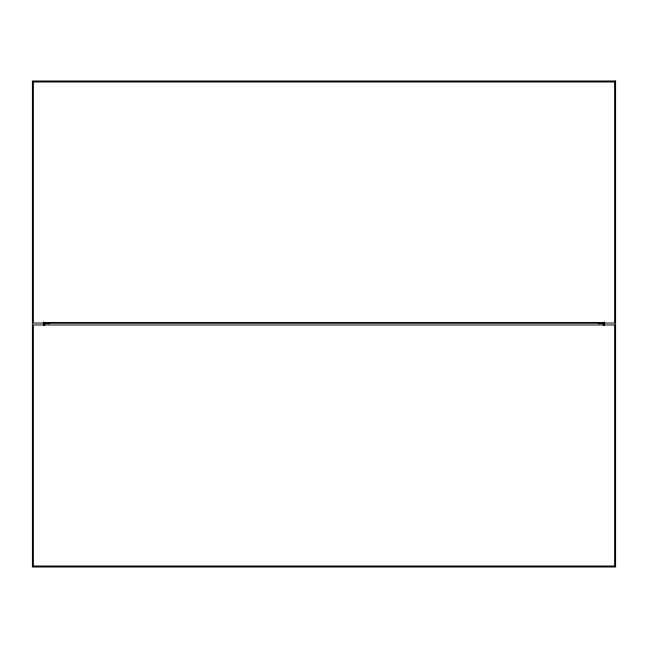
<?xml version="1.0" encoding="UTF-8"?>
<svg xmlns="http://www.w3.org/2000/svg" width="648" height="648" viewBox="0 0 648 648"><rect width="100%" height="100%" fill="white"/><g stroke="black" fill="none" stroke-linecap="round" stroke-linejoin="round"><path stroke-width="0.97" d="M43.416 322.704L604.584 322.704M49.896 323.514L44.226 323.514L44.226 325.401M598.104 323.514L603.774 323.514L603.774 325.401M45.441 323.919L46.859 323.514M48.681 323.919L47.264 323.514M599.319 323.919L600.736 323.514M602.559 323.919L601.142 323.514M604.584 321.975L604.584 325.013M43.416 321.975L43.416 325.013M615.6 81L32.4 81L32.4 567L615.6 567L615.6 81M614.628 81.972L33.372 81.972L33.372 323.028L614.628 323.028L614.628 81.972M614.628 324.972L33.372 324.972L33.372 566.028L614.628 566.028L614.628 324.972"/></g></svg>
